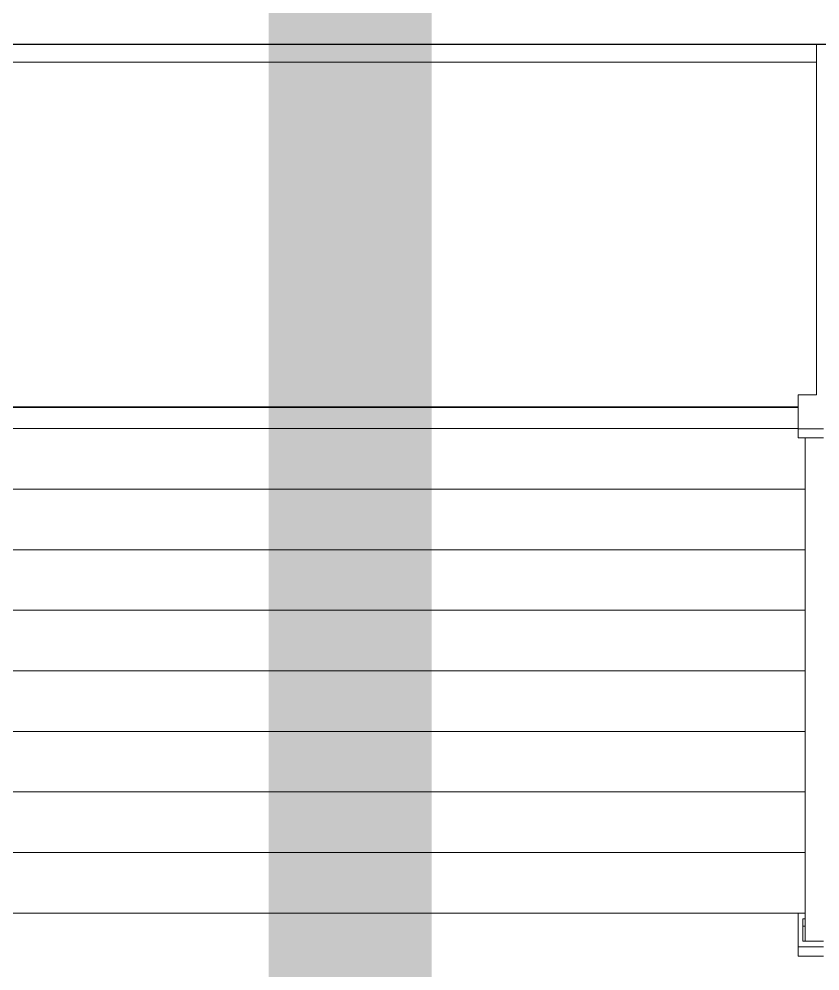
# Model space of a CAD drawing. Extents: x 27938 to 650306, y -92720 to 1524912.
# Drawn here: x 281234.8 to 281505.2, y 672594.2 to 672915.8 of the extents above; entities that cross this region are included whole.
import ezdxf

# ---------------------------------------------------------------- set-up
doc = ezdxf.new("R2010")
doc.units = 0
doc.header["$LTSCALE"] = 1000
doc.header["$MEASUREMENT"] = 0
doc.layers.add('PIPE-污水', color=2, linetype='W')
doc.layers.add('看线', color=251, linetype='Continuous')
doc.layers.add('平面-空调预留孔', color=173, linetype='Continuous', lineweight=15)
doc.styles.get("Standard").update_dxf_attribs({"font": 'gbenor.shx', "bigfont": 'gbcbig.shx'})
doc.linetypes.add('W', pattern='A,3,-0.2,["W",Standard,S=0.25,R=0,X=-0.1,Y=-0.115],-0.2', length=3.4)

# ---------------------------------------------------------------- blocks, each defined once
blk = doc.blocks.new('gdgdgdrgdfsfs')
at = {"layer": '平面-空调预留孔', "color": 0}
for p, q in [((701373.32, 763967.56), (701455.02, 763967.56)), ((701455.02, 763967.56), (701455.02, 763849.22)), ((703030.02, 763961.62), (701455.02, 763961.62)), ((701455.02, 763849.22), (701461.18, 763849.22)), ((701461.18, 763849.22), (701461.18, 763834.7)), ((703023.86, 763845.19), (701461.18, 763845.19)), ((703023.86, 763844.89), (701461.18, 763844.89)), ((701461.18, 763837.76), (701452.7, 763837.76)), ((703023.86, 763837.79), (701461.18, 763837.79)), ((701452.7, 763834.7), (701461.18, 763834.7)), ((701458.87, 763834.7), (701458.87, 763664.59)), ((703026.17, 763817.33), (701458.87, 763817.33)), ((703026.17, 763796.87), (701458.87, 763796.87)), ((703026.17, 763776.42), (701458.87, 763776.42)), ((703026.17, 763755.96), (701458.87, 763755.96)), ((703026.17, 763735.5), (701458.87, 763735.5)), ((703026.17, 763715.04), (701458.87, 763715.04)), ((703026.17, 763694.59), (701458.87, 763694.59)), ((701458.87, 763674.13), (701461.18, 763674.13)), ((703026.17, 763674.13), (701458.87, 763674.13)), ((701461.18, 763659.61), (701461.18, 763674.13)), ((701459.64, 763672.22), (701458.87, 763672.22)), ((701459.64, 763664.59), (701459.64, 763672.22)), ((701459.64, 763669.66), (701458.87, 763669.66)), ((701452.7, 763664.59), (701459.64, 763664.59)), ((701461.18, 763662.68), (701452.7, 763662.68)), ((701452.7, 763659.61), (701461.18, 763659.61))]:
    blk.add_line(p, q, dxfattribs=at)

msp = doc.modelspace()

# ---------------------------------------------------------------- linework, layer by layer
at = {"layer": 'PIPE-污水', "const_width": 55}
msp.add_lwpolyline([(281346.58, 673327.17), (281346.58, 672438.78)], dxfattribs=at)
at = {"layer": '看线', "color": 8, "ltscale": 0.5}
msp.add_lwpolyline([(281716.58, 672907.17), (275866.58, 672907.17)], dxfattribs=at)

# ---------------------------------------------------------------- block references
at = {"layer": '平面-空调预留孔', "color": 8, "xscale": -1}
msp.add_blockref('gdgdgdrgdfsfs', (982959.1, -91060.38), dxfattribs=at)

doc.saveas('drawing.dxf')
